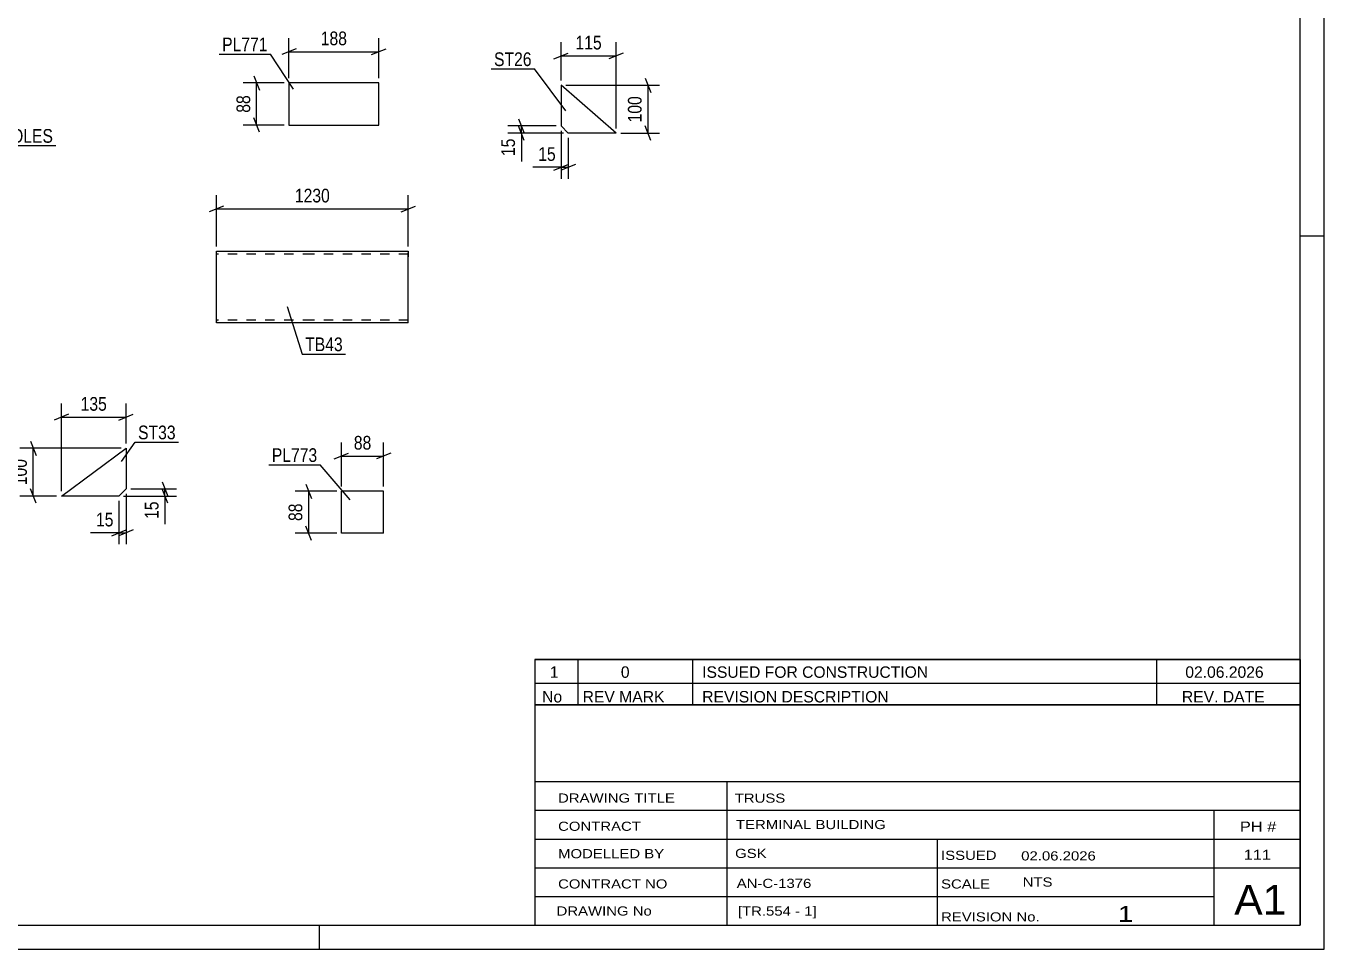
# Model space of a CAD drawing. Header units: millimetres. Extents: x 0 to 594, y 0 to 420.
# Drawn here: x 322.6 to 594, y 0 to 193 of the extents above; entities that cross this region are included whole.
import ezdxf

# ---------------------------------------------------------------- set-up
doc = ezdxf.new("R2010")
doc.units = ezdxf.units.MM
doc.linetypes.add('DXK_LINE_DOT2', pattern=[3.9198, 1.9599, -1.9599])
doc.styles.add('Arial Narrow', font='ARIALN.TTF', dxfattribs={"height": 0.2})

# ---------------------------------------------------------------- blocks, each defined once
blk = doc.blocks.new('Unknown-570386224-1132')
at = {"color": 5, "linetype": 'Continuous'}
for p, q in [((594, 0), (594, 420)), ((589, 5), (589, 415)), ((594, 149), (589, 149)), ((5, 5), (589, 5)), ((384, 0), (384, 5)), ((0, 0), (594, 0))]:
    blk.add_line(p, q, dxfattribs=at)
blk = doc.blocks.new('Part-570386224-11434 - 11418')
at = {"color": 2, "linetype": 'Continuous'}
for p, q in [((397.4, 95.7), (388.6, 95.7)), ((388.6, 86.9), (388.6, 95.7)), ((397.4, 86.9), (397.4, 95.7)), ((397.4, 86.9), (388.6, 86.9))]:
    blk.add_line(p, q, dxfattribs=at)
blk = doc.blocks.new('Part-570386224-11568 - 11552')
at = {"color": 2, "linetype": 'Continuous'}
for p, q in [((396.41, 181.05), (377.61, 181.05)), ((377.61, 181.05), (377.61, 172.25)), ((396.41, 172.25), (396.41, 181.05)), ((377.61, 172.25), (396.41, 172.25))]:
    blk.add_line(p, q, dxfattribs=at)
blk = doc.blocks.new('Part-570386224-11748 - 11732')
at = {"color": 2, "linetype": 'Continuous'}
for p, q in [((446.01, 170.55), (434.51, 180.55)), ((434.51, 180.55), (434.51, 172.05)), ((436.01, 170.55), (434.51, 172.05)), ((446.01, 170.55), (436.01, 170.55))]:
    blk.add_line(p, q, dxfattribs=at)
blk = doc.blocks.new('Part-570386224-9850 - 9834')
at = {"color": 2, "linetype": 'Continuous'}
for p, q in [((362.47, 144.69), (362.47, 145.89)), ((362.47, 145.89), (382.47, 145.89)), ((362.47, 131.63), (362.47, 144.69)), ((382.57, 145.89), (402.57, 145.89)), ((402.57, 145.89), (402.57, 145.8)), ((402.57, 145.8), (402.57, 144.69)), ((402.57, 130.89), (402.57, 144.69)), ((362.47, 130.98), (362.47, 131.63)), ((362.47, 130.89), (362.47, 130.98)), ((382.47, 130.89), (362.47, 130.89)), ((402.57, 130.89), (382.57, 130.89))]:
    blk.add_line(p, q, dxfattribs=at)
at = {"color": 7, "linetype": 'DXK_LINE_DOT2'}
for p, q in [((382.47, 145.29), (362.47, 145.29)), ((402.57, 145.29), (382.57, 145.29)), ((402.57, 144.69), (402.57, 145.54)), ((362.47, 131.63), (362.47, 131.24)), ((362.47, 131.49), (362.47, 131.53)), ((382.47, 131.49), (362.47, 131.49)), ((362.47, 130.89), (362.47, 130.89)), ((402.57, 131.49), (382.57, 131.49)), ((402.57, 131.49), (402.57, 131.53))]:
    blk.add_line(p, q, dxfattribs=at)
blk = doc.blocks.new('Part-570386224-11040 - 11024')
at = {"color": 2, "linetype": 'Continuous'}
for p, q in [((330.06, 94.69), (343.56, 104.69)), ((343.56, 104.69), (343.56, 96.19)), ((343.56, 96.19), (342.06, 94.69)), ((342.06, 94.69), (330.06, 94.69))]:
    blk.add_line(p, q, dxfattribs=at)
blk = doc.blocks.new('StraightDimension-570386224-11436 - 11418')
at = {"color": 7, "linetype": 'Continuous'}
for p, q in [((388.6, 96.7), (388.6, 105.9)), ((397.4, 96.7), (397.4, 105.9)), ((387.1, 102.45), (390.1, 103.65)), ((398.9, 103.65), (395.9, 102.45)), ((388.6, 103.05), (397.4, 103.05))]:
    blk.add_line(p, q, dxfattribs=at)
at = {"color": 0}
blk.add_wipeout([(395.43, 103.8), (395.43, 108), (390.58, 108), (390.58, 103.8)], dxfattribs=at)
at = {"color": 3, "style": 'Arial Narrow'}
blk.add_text('88', height=2.863, dxfattribs=at).set_placement((391.18, 104.4))
blk = doc.blocks.new('StraightDimension-570386224-11447 - 11418')
at = {"color": 7, "linetype": 'Continuous'}
for p, q in [((387.6, 95.7), (378.91, 95.7)), ((381.16, 97.2), (382.36, 94.2)), ((381.76, 86.9), (381.76, 95.7)), ((387.6, 86.9), (378.91, 86.9)), ((382.36, 85.4), (381.16, 88.4))]:
    blk.add_line(p, q, dxfattribs=at)
at = {"color": 0}
blk.add_wipeout([(381.01, 93.73), (376.81, 93.73), (376.81, 88.88), (381.01, 88.88)], dxfattribs=at)
at = {"color": 3, "style": 'Arial Narrow'}
blk.add_text('88', height=2.863, rotation=90.0002, dxfattribs=at).set_placement((380.41, 89.48))
blk = doc.blocks.new('StraightDimension-570386224-11570 - 11552')
at = {"color": 7, "linetype": 'Continuous'}
for p, q in [((377.61, 182.05), (377.61, 190.43)), ((396.41, 182.05), (396.41, 190.43)), ((379.11, 188.18), (376.11, 186.98)), ((377.61, 187.58), (396.41, 187.58)), ((394.91, 186.98), (397.91, 188.18))]:
    blk.add_line(p, q, dxfattribs=at)
at = {"color": 0}
blk.add_wipeout([(390.35, 188.33), (390.35, 192.53), (383.67, 192.53), (383.67, 188.33)], dxfattribs=at)
at = {"color": 3, "style": 'Arial Narrow'}
blk.add_text('188', height=2.863, dxfattribs=at).set_placement((384.27, 188.93))
blk = doc.blocks.new('StraightDimension-570386224-11581 - 11552')
at = {"color": 7, "linetype": 'Continuous'}
for p, q in [((370.27, 182.55), (371.47, 179.55)), ((376.61, 181.05), (368.02, 181.05)), ((370.87, 172.25), (370.87, 181.05)), ((371.47, 170.75), (370.27, 173.75)), ((376.61, 172.25), (368.02, 172.25))]:
    blk.add_line(p, q, dxfattribs=at)
at = {"color": 0}
blk.add_wipeout([(370.12, 179.08), (365.92, 179.08), (365.92, 174.22), (370.12, 174.22)], dxfattribs=at)
at = {"color": 3, "style": 'Arial Narrow'}
blk.add_text('88', height=2.863, rotation=90.0002, dxfattribs=at).set_placement((369.52, 174.82))
blk = doc.blocks.new('StraightDimension-570386224-11777 - 11732')
at = {"color": 7, "linetype": 'Continuous'}
for p, q in [((434.51, 171.05), (434.51, 161.01)), ((436.01, 169.55), (436.01, 161.01)), ((433.01, 162.81), (436.01, 164.01)), ((437.51, 164.01), (434.51, 162.81)), ((434.51, 163.41), (436.01, 163.41))]:
    blk.add_line(p, q, dxfattribs=at)
at = {"color": 0}
blk.add_wipeout([(433.99, 164.16), (433.99, 168.36), (429.13, 168.36), (429.13, 164.16)], dxfattribs=at)
at = {"color": 7, "linetype": 'Continuous'}
blk.add_line((434.51, 163.41), (428.61, 163.41), dxfattribs=at)
blk.add_line((434.51, 163.41), (428.61, 163.41), dxfattribs=at)
at = {"color": 3, "style": 'Arial Narrow'}
blk.add_text('15', height=2.863, dxfattribs=at).set_placement((429.73, 164.76))
blk = doc.blocks.new('StraightDimension-570386224-11750 - 11732')
at = {"color": 7, "linetype": 'Continuous'}
for p, q in [((452.09, 182.05), (453.29, 179.05)), ((435.51, 180.55), (455.09, 180.55)), ((452.69, 170.55), (452.69, 180.55)), ((453.29, 169.05), (452.09, 172.05)), ((447.01, 170.55), (455.09, 170.55))]:
    blk.add_line(p, q, dxfattribs=at)
at = {"color": 0}
blk.add_wipeout([(451.94, 178.89), (447.74, 178.89), (447.74, 172.2), (451.94, 172.2)], dxfattribs=at)
at = {"color": 3, "style": 'Arial Narrow'}
blk.add_text('100', height=2.863, rotation=90.0002, dxfattribs=at).set_placement((451.34, 172.8))
blk = doc.blocks.new('StraightDimension-570386224-11759 - 11732')
at = {"color": 7, "linetype": 'Continuous'}
for p, q in [((433.51, 172.05), (423.37, 172.05)), ((425.62, 173.55), (426.82, 170.55)), ((426.82, 169.05), (425.62, 172.05)), ((426.22, 170.55), (426.22, 172.05)), ((435.01, 170.55), (423.37, 170.55))]:
    blk.add_line(p, q, dxfattribs=at)
at = {"color": 0}
blk.add_wipeout([(425.47, 170.02), (421.27, 170.02), (421.27, 165.16), (425.47, 165.16)], dxfattribs=at)
at = {"color": 7, "linetype": 'Continuous'}
blk.add_line((426.22, 170.55), (426.22, 164.64), dxfattribs=at)
blk.add_line((426.22, 170.55), (426.22, 164.64), dxfattribs=at)
at = {"color": 3, "style": 'Arial Narrow'}
blk.add_text('15', height=2.863, rotation=90.0002, dxfattribs=at).set_placement((424.87, 165.76))
blk = doc.blocks.new('StraightDimension-570386224-11770 - 11732')
at = {"color": 7, "linetype": 'Continuous'}
for p, q in [((433.01, 186.1), (436.01, 187.3)), ((434.51, 181.55), (434.51, 189.55)), ((447.51, 187.3), (444.51, 186.1)), ((446.01, 171.55), (446.01, 189.55)), ((434.51, 186.7), (446.01, 186.7))]:
    blk.add_line(p, q, dxfattribs=at)
at = {"color": 0}
blk.add_wipeout([(443.61, 187.45), (443.61, 191.65), (436.92, 191.65), (436.92, 187.45)], dxfattribs=at)
at = {"color": 3, "style": 'Arial Narrow'}
blk.add_text('115', height=2.863, dxfattribs=at).set_placement((437.52, 188.05))
blk = doc.blocks.new('StraightDimension-570386224-9853 - 9834')
at = {"color": 7, "linetype": 'Continuous'}
for p, q in [((362.47, 146.89), (362.47, 157.57)), ((402.57, 146.89), (402.57, 157.57)), ((363.97, 155.32), (360.97, 154.12)), ((362.47, 154.72), (402.57, 154.72)), ((401.07, 154.12), (404.07, 155.32))]:
    blk.add_line(p, q, dxfattribs=at)
at = {"color": 0}
blk.add_wipeout([(386.78, 155.47), (386.78, 159.67), (378.26, 159.67), (378.26, 155.47)], dxfattribs=at)
at = {"color": 3, "style": 'Arial Narrow'}
blk.add_text('1230', height=2.863, dxfattribs=at).set_placement((378.86, 156.07))
blk = doc.blocks.new('StraightDimension-570386224-11051 - 11024')
at = {"color": 7, "linetype": 'Continuous'}
for p, q in [((343.56, 95.19), (343.56, 84.6)), ((342.06, 93.69), (342.06, 84.6)), ((340.56, 86.4), (343.56, 87.6)), ((345.06, 87.6), (342.06, 86.4)), ((342.06, 87), (343.56, 87))]:
    blk.add_line(p, q, dxfattribs=at)
at = {"color": 0}
blk.add_wipeout([(341.54, 87.75), (341.54, 91.95), (336.68, 91.95), (336.68, 87.75)], dxfattribs=at)
at = {"color": 7, "linetype": 'Continuous'}
blk.add_line((342.06, 87), (336.16, 87), dxfattribs=at)
blk.add_line((342.06, 87), (336.16, 87), dxfattribs=at)
at = {"color": 3, "style": 'Arial Narrow'}
blk.add_text('15', height=2.863, dxfattribs=at).set_placement((337.28, 88.35))
blk = doc.blocks.new('StraightDimension-570386224-11074 - 11024')
at = {"color": 7, "linetype": 'Continuous'}
for p, q in [((351.1, 97.69), (352.3, 94.69)), ((344.56, 96.19), (354.1, 96.19)), ((352.3, 93.19), (351.1, 96.19)), ((351.7, 94.69), (351.7, 96.19)), ((343.06, 94.69), (354.1, 94.69))]:
    blk.add_line(p, q, dxfattribs=at)
at = {"color": 0}
blk.add_wipeout([(350.95, 94.17), (346.75, 94.17), (346.75, 89.31), (350.95, 89.31)], dxfattribs=at)
at = {"color": 7, "linetype": 'Continuous'}
blk.add_line((351.7, 94.69), (351.7, 88.79), dxfattribs=at)
blk.add_line((351.7, 94.69), (351.7, 88.79), dxfattribs=at)
at = {"color": 3, "style": 'Arial Narrow'}
blk.add_text('15', height=2.863, rotation=90.0002, dxfattribs=at).set_placement((350.35, 89.91))
blk = doc.blocks.new('StraightDimension-570386224-11042 - 11024')
at = {"color": 7, "linetype": 'Continuous'}
for p, q in [((330.06, 95.69), (330.06, 114.03)), ((343.56, 105.69), (343.56, 114.03)), ((331.56, 111.78), (328.56, 110.58)), ((342.06, 110.58), (345.06, 111.78)), ((330.06, 111.18), (343.56, 111.18))]:
    blk.add_line(p, q, dxfattribs=at)
at = {"color": 0}
blk.add_wipeout([(340.16, 111.93), (340.16, 116.13), (333.47, 116.13), (333.47, 111.93)], dxfattribs=at)
at = {"color": 3, "style": 'Arial Narrow'}
blk.add_text('135', height=2.863, dxfattribs=at).set_placement((334.07, 112.53))
blk = doc.blocks.new('StraightDimension-570386224-11065 - 11024')
at = {"color": 7, "linetype": 'Continuous'}
for p, q in [((323.58, 106.19), (324.78, 103.19)), ((342.56, 104.69), (321.33, 104.69)), ((324.18, 94.69), (324.18, 104.69)), ((324.78, 93.19), (323.58, 96.19)), ((329.06, 94.69), (321.33, 94.69))]:
    blk.add_line(p, q, dxfattribs=at)
at = {"color": 0}
blk.add_wipeout([(323.42, 103.03), (319.22, 103.03), (319.22, 96.35), (323.42, 96.35)], dxfattribs=at)
at = {"color": 3, "style": 'Arial Narrow'}
blk.add_text('100', height=2.863, rotation=90.0002, dxfattribs=at).set_placement((322.83, 96.95))
blk = doc.blocks.new('Unknown-570386224-24935')
at = {"color": 7, "linetype": 'Continuous'}
for p, q in [((429, 60.55), (589, 60.55)), ((589, 60.55), (429, 60.55)), ((429, 60.55), (429, 55.55)), ((438, 60.55), (438, 55.55)), ((462, 60.55), (462, 55.55)), ((559, 60.55), (559, 55.55)), ((589, 60.55), (589, 55.55)), ((429, 55.55), (589, 55.55)), ((429, 55.55), (429, 51.05)), ((429, 55.55), (589, 55.55)), ((438, 55.55), (438, 51.05)), ((462, 55.55), (462, 51.05)), ((559, 55.55), (559, 51.05)), ((589, 55.55), (589, 51.05)), ((589, 51.05), (429, 51.05))]:
    blk.add_line(p, q, dxfattribs=at)
at = {"color": 7, "linetype": 'Continuous', "style": 'Arial Narrow'}
for s, height, width, p in [('1', 2.39, 1.196471, (432.16, 56.7)), ('0', 2.39, 1.196471, (447, 56.7)), ('ISSUED FOR CONSTRUCTION', 2.3861, 1.196471, (464, 56.7)), ('02.06.2026', 2.386, 1.196471, (565, 56.7)), ('No', 2.386, 1.2, (430.54, 51.55)), ('REV MARK', 2.386, 1.2, (439, 51.55)), ('REVISION DESCRIPTION', 2.3861, 1.2, (464, 51.55)), ('REV. DATE', 2.386, 1.2, (564.28, 51.55))]:
    blk.add_text(s, height=height, dxfattribs=dict(at, width=width)).set_placement(p)
blk = doc.blocks.new('Unknown-570386224-24934')
at = {"color": 7, "linetype": 'Continuous'}
for p, q in [((429, 51.05), (429, 5)), ((429, 51.05), (589, 51.05)), ((589, 51), (589, 5)), ((429, 35), (589, 35)), ((469.14, 35), (469.14, 5)), ((429, 29), (589, 29)), ((571, 5.05), (571, 29.05)), ((429, 23), (589, 23)), ((513.14, 23), (513.14, 5)), ((429, 17), (589, 17)), ((429, 11), (571, 11)), ((429, 5), (589, 5))]:
    blk.add_line(p, q, dxfattribs=at)
at = {"color": 7, "style": 'Arial Narrow'}
for s, height, width, p in [('DRAWING TITLE', 1.9089, 1.425378, (433.88, 30.61)), ('TRUSS', 1.909, 1.425378, (470.81, 30.59)), ('CONTRACT', 1.909, 1.425378, (433.88, 24.71)), ('TERMINAL BUILDING', 1.9089, 1.425378, (471.06, 25.07)), ('MODELLED BY', 1.9089, 1.425378, (433.88, 18.98)), ('GSK', 1.909, 1.425378, (470.88, 19.04)), ('ISSUED', 1.909, 1.425378, (513.94, 18.64)), ('02.06.2026', 1.909, 1.425378, (530.69, 18.52)), ('CONTRACT NO', 1.9089, 1.425378, (433.88, 12.66)), ('AN-C-1376', 1.909, 1.425378, (471.23, 12.78)), ('SCALE', 1.909, 1.425378, (513.94, 12.65)), ('A1', 6.204, 1.25, (575.24, 7.2)), ('DRAWING No', 1.909, 1.425378, (433.56, 7)), ('[TR.554 - 1]', 1.9089, 1.425378, (471.46, 6.99)), ('1', 3.34, 1.5, (550.91, 5.68)), ('REVISION No.', 1.9089, 1.425378, (513.94, 5.77))]:
    blk.add_text(s, height=height, dxfattribs=dict(at, width=width)).set_placement(p)
at = {"color": 7, "linetype": 'Continuous', "style": 'Arial Narrow'}
for s, height, width, p in [('PH #', 2.1, 1.42538, (576.4, 24.55)), ('111', 2.1, 1.42538, (577.19, 18.65)), ('NTS', 1.909, 1.425378, (531, 13.05))]:
    blk.add_text(s, height=height, dxfattribs=dict(at, width=width)).set_placement(p)
blk = doc.blocks.new('Mark-570386224-11430 - 11418')
at = {"color": 0}
blk.add_wipeout([(383.55, 101.82), (383.55, 104.82), (374.04, 104.82), (374.04, 101.82)], dxfattribs=at)
blk.add_wipeout([(383.55, 101.82), (383.55, 104.82), (374.04, 104.82), (374.04, 101.82)], dxfattribs=at)
at = {"color": 30, "linetype": 'Continuous'}
for p in [(373.44, 101.22), (390.39, 93.91)]:
    blk.add_line(p, (384.15, 101.22), dxfattribs=at)
at = {"color": 3, "style": 'Arial Narrow'}
blk.add_text('PL773', height=2.863, dxfattribs=at).set_placement((374.04, 101.82))
blk = doc.blocks.new('Mark-570386224-11564 - 11552')
at = {"color": 0}
blk.add_wipeout([(373.16, 187.67), (373.16, 190.67), (363.65, 190.67), (363.65, 187.67)], dxfattribs=at)
blk.add_wipeout([(373.16, 187.67), (373.16, 190.67), (363.65, 190.67), (363.65, 187.67)], dxfattribs=at)
at = {"color": 30, "linetype": 'Continuous'}
for p in [(363.05, 187.07), (378.6, 179.78)]:
    blk.add_line(p, (373.76, 187.07), dxfattribs=at)
at = {"color": 3, "style": 'Arial Narrow'}
blk.add_text('PL771', height=2.863, dxfattribs=at).set_placement((363.65, 187.67))
blk = doc.blocks.new('Mark-570386224-11744 - 11732')
at = {"color": 0}
blk.add_wipeout([(428.34, 184.58), (428.34, 187.58), (420.49, 187.58), (420.49, 184.58)], dxfattribs=at)
blk.add_wipeout([(428.34, 184.58), (428.34, 187.58), (420.49, 187.58), (420.49, 184.58)], dxfattribs=at)
at = {"color": 30, "linetype": 'Continuous'}
for p in [(419.89, 183.98), (435.49, 175.23)]:
    blk.add_line(p, (428.94, 183.98), dxfattribs=at)
at = {"color": 3, "style": 'Arial Narrow'}
blk.add_text('ST26', height=2.863, dxfattribs=at).set_placement((420.49, 184.58))
blk = doc.blocks.new('Mark-570386224-11821 - 11791')
at = {"color": 0}
blk.add_wipeout([(304.61, 168.55), (304.61, 171.55), (302.78, 171.55), (302.78, 168.55)], dxfattribs=at)
blk.add_wipeout([(304.61, 168.55), (304.61, 171.55), (302.78, 171.55), (302.78, 168.55)], dxfattribs=at)
at = {"color": 7, "linetype": 'Continuous'}
blk.add_line((285.36, 154.31), (302.18, 167.95), dxfattribs=at)
at = {"color": 0}
blk.add_wipeout([(307.34, 168.55), (307.34, 171.55), (305.51, 171.55), (305.51, 168.55)], dxfattribs=at)
blk.add_wipeout([(307.34, 168.55), (307.34, 171.55), (305.51, 171.55), (305.51, 168.55)], dxfattribs=at)
at = {"color": 3, "style": 'Arial Narrow'}
blk.add_text('4', height=2.86, dxfattribs=at).set_placement((302.78, 168.55))
at = {"color": 0}
blk.add_wipeout([(311.89, 168.55), (311.89, 171.55), (308.24, 171.55), (308.24, 168.55)], dxfattribs=at)
blk.add_wipeout([(311.89, 168.55), (311.89, 171.55), (308.24, 171.55), (308.24, 168.55)], dxfattribs=at)
at = {"color": 3, "style": 'Arial Narrow'}
blk.add_text('#', height=2.86, dxfattribs=at).set_placement((305.51, 168.55))
at = {"color": 0}
blk.add_wipeout([(328.32, 168.55), (328.32, 171.55), (312.79, 171.55), (312.79, 168.55)], dxfattribs=at)
blk.add_wipeout([(328.32, 168.55), (328.32, 171.55), (312.79, 171.55), (312.79, 168.55)], dxfattribs=at)
at = {"color": 7, "linetype": 'Continuous'}
blk.add_line((302.18, 167.95), (328.92, 167.95), dxfattribs=at)
at = {"color": 3, "style": 'Arial Narrow'}
for s, p in [('18', (308.24, 168.55)), ('Ø  HOLES', (312.79, 168.55))]:
    blk.add_text(s, height=2.863, dxfattribs=at).set_placement(p)
blk = doc.blocks.new('Mark-570386224-9846 - 9834')
at = {"color": 0}
blk.add_wipeout([(388.86, 124.98), (388.86, 127.98), (381.01, 127.98), (381.01, 124.98)], dxfattribs=at)
blk.add_wipeout([(388.86, 124.98), (388.86, 127.98), (381.01, 127.98), (381.01, 124.98)], dxfattribs=at)
at = {"color": 30, "linetype": 'Continuous'}
for p, q in [((377.27, 134.3), (380.41, 124.38)), ((380.41, 124.38), (389.46, 124.38))]:
    blk.add_line(p, q, dxfattribs=at)
at = {"color": 3, "style": 'Arial Narrow'}
blk.add_text('TB43', height=2.863, dxfattribs=at).set_placement((381.01, 124.98))
blk = doc.blocks.new('Mark-570386224-11036 - 11024')
at = {"color": 0}
blk.add_wipeout([(353.93, 106.56), (353.93, 109.56), (346.08, 109.56), (346.08, 106.56)], dxfattribs=at)
blk.add_wipeout([(353.93, 106.56), (353.93, 109.56), (346.08, 109.56), (346.08, 106.56)], dxfattribs=at)
at = {"color": 30, "linetype": 'Continuous'}
for p, q in [((342.6, 101.91), (345.48, 105.96)), ((345.48, 105.96), (354.53, 105.96))]:
    blk.add_line(p, q, dxfattribs=at)
at = {"color": 3, "style": 'Arial Narrow'}
blk.add_text('ST33', height=2.863, dxfattribs=at).set_placement((346.08, 106.56))

msp = doc.modelspace()

# ---------------------------------------------------------------- block references
for name in ['Unknown-570386224-1132', 'Part-570386224-11568 - 11552', 'Part-570386224-11748 - 11732', 'Part-570386224-9850 - 9834', 'Part-570386224-11040 - 11024', 'Part-570386224-11434 - 11418', 'Unknown-570386224-24935', 'Unknown-570386224-24934']:
    msp.add_blockref(name, (0, 0))

# ---------------------------------------------------------------- next in the draw order: block references
for name in ['StraightDimension-570386224-11570 - 11552', 'Mark-570386224-11821 - 11791', 'StraightDimension-570386224-11777 - 11732', 'StraightDimension-570386224-9853 - 9834', 'Mark-570386224-9846 - 9834', 'StraightDimension-570386224-11436 - 11418', 'StraightDimension-570386224-11051 - 11024']:
    msp.add_blockref(name, (0, 0))

# ---------------------------------------------------------------- next in the draw order: block references
for name in ['StraightDimension-570386224-11581 - 11552', 'StraightDimension-570386224-11750 - 11732', 'StraightDimension-570386224-11074 - 11024', 'StraightDimension-570386224-11447 - 11418']:
    msp.add_blockref(name, (0, 0))

# ---------------------------------------------------------------- next in the draw order: block references
for name in ['Mark-570386224-11564 - 11552', 'StraightDimension-570386224-11759 - 11732', 'StraightDimension-570386224-11042 - 11024', 'Mark-570386224-11430 - 11418']:
    msp.add_blockref(name, (0, 0))

# ---------------------------------------------------------------- next in the draw order: block references
for name in ['StraightDimension-570386224-11770 - 11732', 'StraightDimension-570386224-11065 - 11024']:
    msp.add_blockref(name, (0, 0))

# ---------------------------------------------------------------- next in the draw order: block references
for name in ['Mark-570386224-11744 - 11732', 'Mark-570386224-11036 - 11024']:
    msp.add_blockref(name, (0, 0))

doc.saveas('drawing.dxf')
